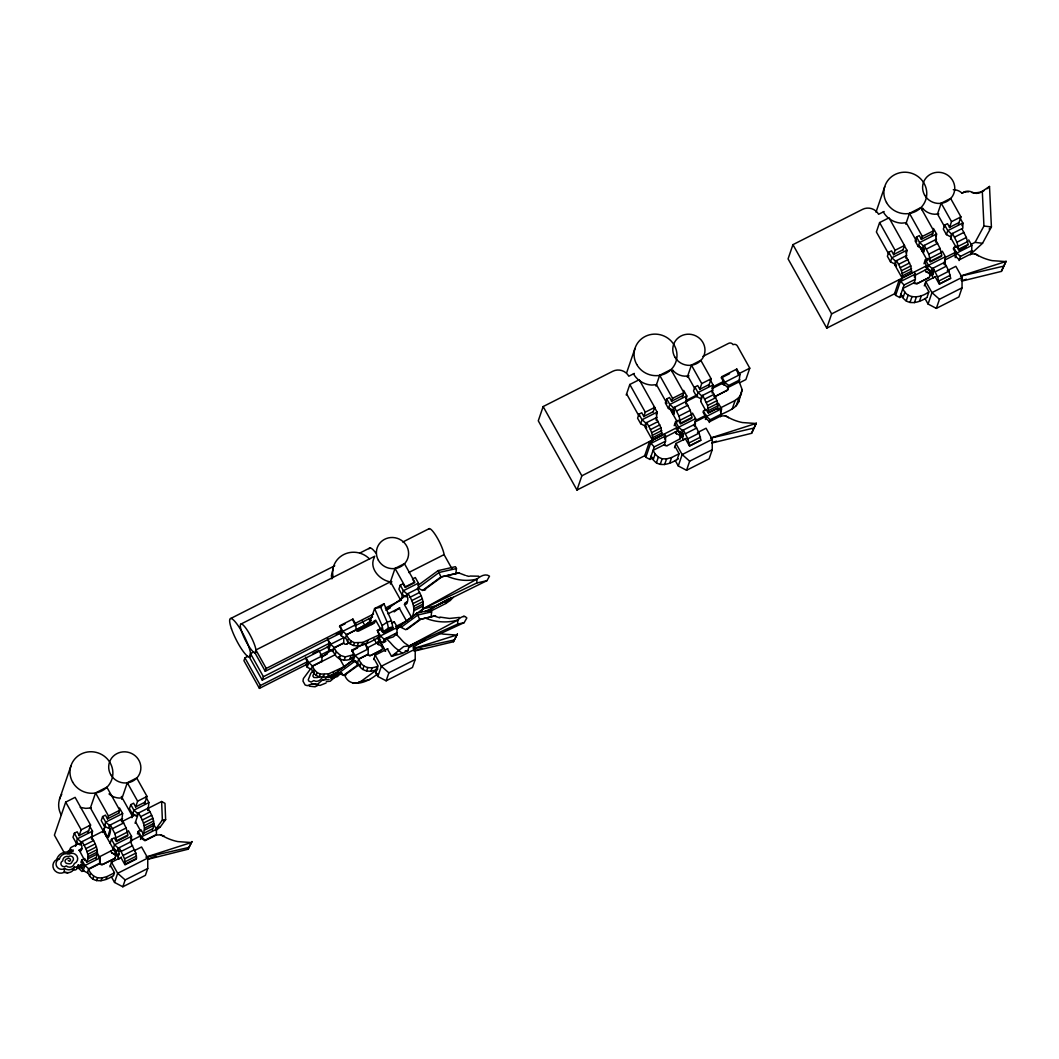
<?xml version="1.0" encoding="UTF-8"?>
<svg xmlns="http://www.w3.org/2000/svg" width="1059" height="1059" viewBox="0 0 1059 1059"><rect width="100%" height="100%" fill="white"/><g stroke="black" fill="none" stroke-linecap="round" stroke-linejoin="round"><path stroke-width="1.5" d="M91.511 839.205L92.49 831.143L89.393 825.61M96.898 852.336L99.983 857.869L99.97 863.085L88.691 868.804L87.328 872.788L83.184 870.63L80.855 866.474M121.388 818.859L121.639 821.585L122.632 813.524L119.535 807.977M111.447 876.905L114.544 882.438L122.831 886.78L145.401 875.33L147.744 868.499L147.77 858.068L141.575 846.988L134.414 850.615M147.704 807.885L147.956 810.598L148.935 802.537L145.838 797.003M153.33 823.717L156.428 829.263L156.414 834.479L145.136 840.197L141.376 836.888L138.279 831.355L141.112 829.925L143.164 833.618L152.575 828.84M312.974 653.443L318.838 650.464L321.923 656.011L321.923 661.226L312.511 665.992L311.346 669.407L307.203 667.236L305.654 664.47M355.983 629.827L355.996 624.611L352.899 619.078L339.727 625.75L341.501 630.304L340.521 633.15M352.528 658.049L353.693 654.634L351.932 650.094L365.103 643.422L368.188 648.955L368.175 654.171L358.776 658.936L357.413 662.921L353.269 660.763L351.72 657.983M396.569 634.844L397.363 627.352L394.266 621.805L391.446 623.235M375.535 672.319L377.851 676.476L386.138 680.818L412.467 667.461L415.207 659.492L415.221 649.061L412.904 644.905M418.411 583.099L418.398 588.314L407.106 594.033L406.14 596.879L401.996 594.708L398.899 589.175L400.262 585.19L403.082 583.761L405.147 587.441L414.559 582.675L412.494 578.982L415.313 577.552L418.411 583.099L403.36 590.723L401.996 594.708M656.103 420.171L657.096 412.097L653.999 406.563M664.112 445.376L665.542 441.193L665.555 435.977L664.523 434.124L649.471 441.762L644.799 455.423L645.831 457.276L649.974 459.447L652.794 458.017M685.755 403.956L686.735 395.894L683.651 390.361M694.36 423.984L694.611 426.698L695.604 418.636L692.507 413.089M675.165 460.413L678.263 465.96L686.55 470.289L709.12 458.851L712.244 449.744L712.27 439.313L706.075 428.233L697.471 432.588M712.058 392.982L713.051 384.92L709.954 379.387M720.557 416.769L721.51 408.787L718.426 403.254M738.944 382.603L739.91 374.608L736.812 369.062L721.761 376.686L721.364 377.838L723.429 381.518L722.463 384.377M905.895 258.25L906.888 250.189L903.79 244.642M913.917 283.455L915.347 279.272L915.36 274.056L914.327 272.216M935.547 242.048L936.54 233.986L933.442 228.44M944.151 262.063L944.403 264.776L945.396 256.715L942.298 251.182M924.97 298.506L928.068 304.039L936.341 308.381L958.924 296.93L962.035 287.823L962.062 277.392L955.867 266.312L947.275 270.667M970.362 254.848L971.778 250.665L971.791 245.45L968.707 239.916M400.501 626.451L396.106 628.675L423.296 608.726L476.802 582.993L476.987 579.035C480.217 576.281 485.538 573.144 489.51 576.175L486.941 580.676L435.818 605.88L427.637 611.89M86.851 861.841C90.147 854.891 85.316 847.624 82.139 841.614L81.159 844.46C83.065 846.062 81.014 854.136 79.213 850.152L81.715 848.537M95.773 858.518C99.877 851.184 95.125 843.255 91.537 836.835M142.806 834.677C146.91 827.344 142.171 819.414 138.583 812.994L135.075 823.253M152.192 829.991C156.335 822.631 151.596 814.675 147.982 808.229M411.263 618.231C416.611 610.077 412.626 600.85 408.046 593.556L407.08 596.402C409.092 598.256 406.696 607.376 404.737 603.233L407.238 601.618M421.178 611.97C425.97 604.226 421.522 595.635 417.458 588.791M425.48 640.02L418.345 643.832L409.409 645.858L457.594 624.122L457.885 620.018C459.858 617.728 464.557 614.366 466.834 617.979L464.16 622.639L418.345 643.832L413.076 647.684M651.47 442.755C654.727 435.805 649.908 428.564 646.731 422.567L645.752 425.414L646.559 427.293A4.196 0.86 63.1 0 1 646.493 428.114L645.275 426.83M656.143 417.789L661.001 427.876L661.901 434.984L652.49 439.763M700.687 401.242L702.686 395.378L707.558 405.465L708.445 412.573L717.856 407.808L716.956 400.699L712.098 390.612M901.262 280.834C904.518 273.884 899.7 266.656 896.523 260.646L895.557 263.492L896.351 265.372A4.196 0.86 63.1 0 1 896.285 266.193L895.067 264.922M905.935 255.881L910.806 265.968L911.693 273.076L902.281 277.842M390.467 584.118L390.453 581.801L391.737 581.695M78.062 868.301A1.946 1.866 18.9 0 0 80.325 867.122L80.775 867.533A1.734 1.668 18.9 0 0 82.536 867.639L83.515 864.793A1.734 1.668 18.9 0 1 81.742 864.687L81.291 864.276A1.946 1.866 18.9 0 1 79.028 865.455L78.856 867.758L77.214 867.877A2.687 2.581 18.9 0 1 73.455 869.783A6.817 6.553 18.9 0 1 65.34 872.192M79.028 865.455L78.194 865.031A2.687 2.581 18.9 0 1 74.434 866.937L73.455 869.783M78.194 865.031L77.214 867.877M431.635 611.864L431.039 616.894L419.708 619.475L405.756 629.708L401.03 627.365L399.998 625.525L416.889 613.135L430.603 610.01L431.635 611.864L417.921 614.975L401.03 627.365M456.455 568.524L455.86 573.568L440.941 576.956L422.594 590.419L417.868 588.076L439.154 572.456L456.455 568.524L455.423 566.684L438.122 570.616L418.173 585.256M672.425 372.027L672.743 370.015L673.55 371.1A16.163 15.514 18.9 0 0 684.829 376.17L688.999 375.826M922.217 210.119L922.548 208.093L923.355 209.179A16.163 15.514 18.9 0 0 934.62 214.249L938.804 213.918M67.842 872.973L64.03 872.378L64.692 868.459A6.817 6.553 18.9 0 0 74.434 866.937M720.61 414.89C727.612 410.998 738.838 408.046 739.288 398.316M738.573 402.221L742.213 389.765L739.208 381.809L727.917 387.528A2.158 2.065 18.9 0 1 727.07 390.334L714.799 396.675L727.07 390.334M387.395 648.942L391.526 656.328L402.42 653.363L408.059 650.504L408.946 645.911L404.525 642.919A49.469 10.1 63.1 0 1 399.958 638.074L395.47 633.52M81.742 864.687L80.775 867.533M81.291 864.276L80.325 867.122M679.468 439.445L680.368 436.507A5.652 5.427 18.9 0 0 676.423 433.766L675.39 431.913L676.423 433.766M930.424 275.644L930.12 274.731A5.652 5.427 18.9 0 0 926.175 271.991L926.215 271.845A5.652 5.427 18.9 0 1 930.159 274.585L929.259 277.524L917.041 283.733L914.169 282.687L902.877 288.419C906.742 299.803 920.867 298.161 928.637 291.953M59.516 799.241L70.821 766.2M88.016 832.546L90.584 825.04L75.11 797.348L65.698 802.113L54.406 835.141L64.467 853.144M67.392 853.554L68.305 850.893L71.125 849.464M88.638 830.733L79.24 835.498L77.175 831.805L74.342 833.234L72.978 837.219L76.076 842.765L80.219 844.936L81.199 842.09L92.477 836.358M76.076 842.765L77.439 838.781L92.49 831.143L91.59 833.804M75.533 846.326L77.069 841.812M79.121 835.816L81.186 829.806L90.584 825.04M118.727 813.259L119.746 810.254L106.853 787.181L95.562 792.9L90.425 807.911L119.032 859.233M84.733 860.49L79.213 850.152M80.961 862.516L81.834 859.961L84.667 858.531L86.732 862.225L96.131 857.459M83.184 870.63L84.932 865.494L99.983 857.869M118.78 813.1L107.489 818.819L105.423 815.126L102.604 816.568L101.24 820.553L104.338 826.086L108.468 828.257L109.448 825.411L122.619 818.739M104.338 826.086L105.701 822.102L122.632 813.524M102.816 832.493L105.384 824.987M107.436 818.978L108.468 815.973L119.746 810.254M107.714 837.603C112.784 817.005 109.937 843.361 106.496 836.319A5.652 1.152 63.1 0 1 104.629 832.056L103.597 830.216L105.079 827.013M113.26 875.753C106.43 880.307 95.363 884.08 89.578 875.912L90.558 873.066L88.493 869.373L99.784 863.654L102.697 864.541L114.928 858.346L101.571 864.925L99.731 863.8L99.546 859.153M110.255 830.203L109.421 827.781L110.388 824.935L114.875 833.711L116.636 840.7L127.927 834.982L126.153 827.992L121.679 819.216M92.768 879.036L93.748 876.19L90.558 873.066M121.653 799.254L127.305 782.733L136.717 777.968L147.029 796.434L144.461 803.94M96.581 880.664L97.547 877.818L101.968 877.937L106.999 876.574L114.24 872.907M110.096 843.282L111.46 839.297L114.279 837.868L116.344 841.561L127.636 835.842M110.745 851.105L111.777 852.958L114.054 853.898L111.777 852.958M101.002 880.797L101.968 877.937M145.083 802.126L135.671 806.892L133.606 803.199L130.786 804.628L129.423 808.613L132.521 814.159L136.664 816.33L137.63 813.471L148.922 807.752M109.911 866.805L111.473 862.251L121.507 857.155M106.032 879.42L106.999 876.574M115.034 854.573L115.722 855.685L114.107 853.766M130.575 838.913L131.488 836.253L131.475 841.468L118.304 848.14L117.337 850.986L113.194 848.828L114.557 844.83L131.488 836.253L128.391 830.719M113.909 848.683L114.941 850.523A5.652 1.152 63.1 0 0 116.808 854.785C118.409 858.531 120.024 851.82 118.277 850.509L119.243 847.663L124.565 858.849L125.306 864.012L136.585 858.293L135.856 853.13L130.535 841.945M132.521 814.159L133.884 810.175L148.935 802.537M118.039 856.069L119.217 853.739M131.978 817.72L133.513 813.206M135.565 807.196L137.63 801.2L147.029 796.434M113.551 875.608L114.531 872.762L110.401 865.375M114.544 882.438L117.668 873.318L147.77 858.068M137.405 833.91L138.279 831.355M122.831 886.78L125.161 879.936L147.744 868.499M140.503 839.456L141.376 836.888L156.428 829.263M247.832 656.355L244.92 657.838L243.941 660.684L259.429 688.376L308.037 663.741M253.458 652.132L250.52 653.628L249.355 657.043L262.248 680.116L329.23 646.175M391.155 581.444L255.921 649.974L254.954 652.834L265.266 671.287L341.7 632.554M188.052 849.225L191.983 841.574L188.052 849.225L148.419 859.167M259.429 688.376L260.395 685.53L307.057 661.888M262.248 680.116L263.413 676.701L330.408 642.747M265.266 671.287L266.246 668.441L341.21 630.449M306.461 664.536L307.441 661.69L305.376 657.996M307.203 667.236L308.765 662.682L321.923 656.011M338.245 672.121C331.083 676.317 319.778 680.818 313.504 672.822L314.47 669.963L312.418 666.283L335.266 654.687M316.164 675.417L317.131 672.571L314.47 669.963M328.105 646.745L329.27 643.329L327.496 638.776L330.593 644.322L334.34 647.631L332.976 651.616L328.846 649.445L327.297 646.678M319.421 676.926L320.387 674.08L328.7 673.815L345.26 666.217M328.846 649.445L330.593 644.322L343.765 637.65L343.751 642.866L334.34 647.631M323.273 677.336L324.253 674.49M369.723 622.824L346.571 634.606L345.406 638.021L341.263 635.85L342.825 631.296L355.996 624.611M327.721 676.661L328.7 673.815M352.621 658.01C347.021 661.703 339.105 660.617 335.147 655.018L336.312 651.603L334.247 647.909L343.659 643.144A2.158 2.065 18.9 0 0 346.571 644.031L349.324 642.641M332.778 674.901L333.744 672.055M339.29 658.844L340.455 655.428L336.312 651.603M352.607 619.939L352.899 619.078M346.571 644.031L350.661 642.085M378.54 637.571C369.869 641.979 356.009 651.404 347.564 641.423L348.543 638.577L346.478 634.884L363.131 626.16M344.149 660.326L345.313 656.911L353.799 654.594M350.225 644.031L351.204 641.185L348.543 638.577M353.481 645.54L354.461 642.681L362.76 642.429L379.519 634.725M349.708 659.492L350.873 656.064M357.346 645.95L358.313 643.104M353.269 660.763L355.017 655.627L368.188 648.955M361.794 645.275L362.76 642.429M365.103 643.422L366.864 647.962M366.838 643.501L367.817 640.655M360.735 662.921C364.455 668.216 371.59 668.878 377.189 666.429L376.024 669.844C370.425 672.293 363.277 671.644 359.57 666.336L360.735 662.921L358.67 659.227L368.082 654.462A2.158 2.065 18.9 0 0 370.994 655.349L381.346 650.107L370.994 655.349A2.158 2.065 18.9 0 1 368.029 654.594L368.082 654.462M390.294 582.265L395.033 568.418L404.432 563.653L414.757 582.106L405.345 586.871L395.033 568.418M362.76 669.46L363.939 666.032M381.558 628.239L377.335 630.383L379.096 634.937L378.129 637.783M366.573 671.075L367.738 667.66M380.803 629.337L381.094 628.477L383.159 632.17L392.558 627.405M385.939 641.172L383.001 642.654L378.87 640.483L380.419 635.929L397.363 627.352M378.248 644.56L377.216 642.72L378.248 644.56A5.652 5.427 18.9 0 1 382.193 647.301L382.14 647.446A2.158 2.065 18.9 0 1 381.293 650.252M373.668 659.545L375.164 655.15L387.872 648.704M379.453 642.998L380.552 639.808M370.981 671.207L372.159 667.792M383.001 642.654L384.179 639.239L397.35 632.567M384.894 641.701L386.058 638.286L390.559 642.839A49.469 10.1 63.1 0 0 395.126 647.684L402.42 653.363M375.786 672.783L376.819 669.765M376.964 669.367L378.129 665.952L373.999 658.566M402.711 594.576L400.765 600.268L390.453 581.801M393.974 622.666L394.266 621.805M377.851 676.476L381.359 666.23L415.221 649.061M386.138 680.818L388.865 672.836L415.207 659.492M445.865 603.458L446.832 600.612L451.187 597.607L450.221 600.453L445.865 603.458L429.769 611.612M453.437 641.741L457.369 634.089L453.437 641.741L414.069 651.166M634.315 373.417L628.821 376.21A11.874 11.397 18.9 0 0 612.764 371.285L543.148 406.563L538.276 420.807L576.97 490.039L645.606 455.264M576.97 490.039L581.841 475.809L676.754 427.69M626.703 372.609L634.923 348.583M626.213 394.994L629.814 384.483L639.226 379.718L654.7 407.411L653.151 411.925M653.244 411.686L643.832 416.452L641.767 412.758L638.948 414.188L637.584 418.186L640.682 423.719L644.812 425.89L645.791 423.044L657.083 417.312M640.682 423.719L642.045 419.735L657.096 412.097L656.183 414.757M643.753 416.69L645.288 412.176L654.7 407.411M655.971 386.098L659.678 375.283L670.969 369.551L683.862 392.637L682.314 397.138M645.831 457.276L650.504 443.602L665.555 435.977L664.523 439.008M682.883 395.484L671.605 401.202L669.54 397.509L666.707 398.939L665.343 402.923L668.441 408.47L672.584 410.64L673.564 407.794L686.735 401.109M649.974 459.447L654.263 446.911L665.542 441.193M668.441 408.47L669.804 404.485L686.735 395.894L685.835 398.555M671.552 401.361L672.571 398.356L683.862 392.637M678.329 458.825C671.168 463.471 659.466 468.449 653.204 459.725L655.15 454.02L653.085 450.327L664.377 444.608L666.164 445.879L667.289 445.508M670.678 408.748A5.652 1.152 63.1 0 0 672.544 413.01C673.974 416.399 675.099 411.263 673.524 410.164L674.504 407.318L678.978 416.094L680.752 423.084L692.03 417.365L690.269 410.376L685.782 401.586M656.395 462.836L658.341 457.144L655.15 454.02M687.304 377.123L691.421 365.117L700.82 360.338L711.145 378.804L708.577 386.31M660.207 464.464L662.153 458.772L666.574 458.904L671.605 457.528L678.832 453.861M674.199 425.665L675.576 421.681L678.395 420.251L680.46 423.944L691.739 418.212M676.264 429.358L676.86 427.651L674.795 423.957M664.615 464.597L666.574 458.904M709.199 384.51L699.787 389.275L697.722 385.582L694.903 387.012L693.539 390.996L696.637 396.529L700.767 398.7L701.746 395.854L713.038 390.136M674.517 447.758L675.973 443.483L686.007 438.4M669.645 463.233L671.605 457.528M680.368 436.507L680.633 437.552M695.591 423.852L682.42 430.523L681.44 433.369L677.297 431.198L678.66 427.214L695.604 418.636M680.275 438.717L667.236 445.64M679.534 431.476A5.652 1.152 63.1 0 0 681.414 435.739C682.83 439.141 683.955 433.991 682.38 432.893L683.359 430.047L687.834 438.823L689.608 445.813L700.899 440.094L699.125 433.105L694.651 424.328M696.637 396.529L698 392.545L713.051 384.92L712.138 387.581M682.631 437.023L683.214 435.315M699.681 389.58L701.733 383.57L711.145 378.804M677.178 459.421L679.123 453.715L674.993 446.329M678.263 465.96L682.168 454.563L712.27 439.313M694.982 421.998L704.553 417.14L705.042 415.71L702.977 412.017M686.55 470.289L689.661 461.181L712.244 449.744M705.4 419.51L706.459 416.425L721.51 408.787L720.451 411.885M709.265 422.501L710.218 419.735L721.497 414.003M723.813 385.264L724.859 382.233L739.91 374.608M727.652 388.322L728.605 385.542L739.897 379.824M736.812 369.062L736.415 370.2L738.48 373.893M732.219 408.999L735.145 400.461L739.142 397.244L741.499 393.683M736.217 405.796L739.142 397.244M739.778 396.887L742.213 389.765M702.964 356.367L728.645 343.341A3.23 3.098 18.9 0 1 733.027 344.678A3.23 3.098 18.9 0 1 737.395 346.015L749.772 368.175L745.88 379.572L739.976 382.564M884.106 211.509L878.613 214.289A11.874 11.397 18.9 0 0 862.556 209.364L792.939 244.655L788.068 258.886L826.761 328.131L895.398 293.343M751.572 433.316L756.258 423.229L751.572 433.316L712.032 442.993M826.761 328.131L831.633 313.888L926.546 265.783L924.586 262.036M875.992 212.197L884.728 186.662M876.521 231.577L879.605 222.575L889.017 217.81L904.492 245.503L902.956 250.003M903.036 249.765L893.624 254.544L891.559 250.851L888.739 252.28L887.376 256.265L890.473 261.798L894.617 263.969L895.583 261.123L906.875 255.404M890.473 261.798L891.837 257.814L906.888 250.189L905.974 252.849M893.544 254.769L895.08 250.268L904.492 245.503M905.763 224.177L909.469 213.362L920.761 207.643L933.654 230.716L932.119 235.217M902.586 296.096L899.766 297.526L895.623 295.355L900.296 281.694L915.36 274.056L914.314 277.101M932.688 233.562L921.396 239.281L919.331 235.588L916.512 237.031L915.148 241.015L918.232 246.548L922.376 248.719L923.355 245.873L936.527 239.202M899.766 297.526L904.055 285.003L915.347 279.272M918.232 246.548L919.609 242.564L936.54 233.986L935.626 236.634M921.343 239.44L922.363 236.435L933.654 230.716M926.678 297.645C919.847 302.199 908.781 305.972 902.996 297.804L904.942 292.112M920.483 246.826A5.652 1.152 63.1 0 0 922.349 251.089C923.766 254.491 924.891 249.342 923.316 248.243L924.295 245.397L928.769 254.173L930.543 261.163L941.835 255.444L940.061 248.455L935.587 239.678M906.186 300.928L908.145 295.223M937.612 213.706L941.213 203.196L950.625 198.43L960.937 216.896L958.369 224.402M914.897 283.627L917.081 283.587L929.312 277.392M909.999 302.543L911.945 296.851M924.004 263.744L925.367 259.759L928.187 258.33L930.252 262.023L941.544 256.304M925.142 270.151L926.175 271.991M926.069 267.437L926.651 265.73M914.42 302.675L916.366 296.983M934.157 269.966L931.232 271.461L927.102 269.29L928.465 265.293L945.396 256.715M958.991 222.589L949.579 227.354L947.514 223.661L944.694 225.09L943.331 229.075L946.428 234.621L950.572 236.792L951.538 233.933L962.83 228.215L962.843 222.999L959.745 217.466M924.308 285.837L925.765 281.575L935.799 276.478M919.45 301.312L921.396 295.62M931.232 271.461L932.211 268.602L945.383 261.93M929.339 269.568A5.652 1.152 63.1 0 0 931.205 273.831C932.622 277.22 933.747 272.07 932.172 270.972L933.151 268.126L937.625 276.915L939.399 283.905L950.691 278.186L948.917 271.197L944.443 262.407M946.428 234.621L947.792 230.637L962.843 222.999L961.929 225.66M932.423 275.102L933.482 273.156L932.648 270.733M949.473 227.659L951.525 221.662L960.937 216.896M926.969 297.5L928.915 291.807L924.798 284.421M928.068 304.039L931.96 292.641L962.062 277.392L961.082 280.238M950.479 239.321L952.478 233.457L956.965 242.246L958.726 249.236L968.138 244.47L966.364 237.481L961.89 228.691M936.341 308.381L939.465 299.26L962.035 287.823M944.774 260.077L954.344 255.219L955.324 252.373L953.259 248.68M955.192 257.641L956.74 253.075L971.791 245.45M959.07 260.567L960.5 256.384L971.778 250.665M1001.377 271.395L1006.05 261.308L1001.377 271.395L961.824 281.085M322.651 676.119C321.817 679.746 317.29 682.883 313.821 680.619L311.108 682.062L308.751 681.016L308.275 679.746L310.83 673.365L313.292 670.426M333.214 676.449L326.728 676.873L325.179 679.309L322.611 679.891L317.7 684.088L312.114 683.849L307.335 685.663L305.151 685.014L302.98 681.136L303.377 678.581L310.909 668.401M341.13 674.093L339.251 674.027L337.702 676.449L330.607 678.859M71.734 850.43L73.137 849.953L73.15 851.237L69.669 852.204A12.073 11.596 18.9 0 0 61.806 853.276A10.246 9.849 18.9 0 0 56.802 859.445A7.545 7.241 18.9 0 0 53.837 869.254A7.545 7.241 18.9 0 0 64.03 872.378M333.161 568.723L331.388 575.646L331.917 578.876M374.396 557.338C368.373 568.431 380.565 581.192 391.631 582.013M970.759 244.55L975.074 242.365L983.943 226.017L982.315 191.308L989.503 186.45L991.409 226.944L982.54 243.292L971.182 253.75L972.665 251.036M396.675 634.023L393.193 636.922L387.276 638.789M161.63 801.504L162.358 820.09L156.891 827.595L160.161 827.119L165.628 819.613L164.992 803.344L161.63 801.504L148.353 808.229M157.738 827.953L155.911 830.455L160.161 827.119M335.134 677.032L330.223 681.241L326.331 681.625M314.113 673.034L312.829 675.973L313.848 677.495L317.25 677.588L319.355 676.344M450.221 600.453L453.292 597.316M371.683 624.572L370.094 621.726L374.595 608.581L380.618 607.191L383.993 603.815L391.473 620.865L392.757 626.835L388.441 628.08L383.358 631.601L382.061 625.631L374.595 608.581L383.993 603.815M83.807 870.763L81.9 871.478L79.001 868.592M989.132 229.048L991.409 226.944L983.943 226.017M114.875 858.492L115.775 855.553M163.51 821.281L165.628 819.613L162.358 820.09M360.272 628.636L371.179 620.627M321.804 657.162L332.619 649.22M362.615 627.219L370.518 621.421M385.82 610.196L406.06 595.343M394.107 611.917L399.296 608.118L406.524 621.037M406.934 602.518L404.339 604.424L411.554 617.344M423.785 590.154L442.132 576.692L459.288 572.853L454.655 573.832M346.306 674.755L343.473 675.404L338.748 673.061L337.715 671.221L353.296 659.783M326.728 676.873L328.621 676.953L330.077 675.311L332.433 675.39L353.507 659.929M375.892 643.501L379.85 640.616M396.476 629.311L401.096 625.922M338.748 673.061L355.625 660.67L357.413 665.171L343.473 675.404M428.008 611.917L430.603 610.01M360.537 665.899A2.158 1.774 77.2 0 1 358.908 664.84L344.665 675.139C350.211 689.925 369.392 681.506 377.534 673.762M406.947 629.443L420.9 619.211L435.606 615.689L431.344 616.801M377.811 669.036L360.695 681.599L356.658 683.254M382.061 625.631L387.157 622.11L391.473 620.865M326.093 682.989L320.07 685.411L312.114 683.849M448.539 598.851L435.818 605.88L423.296 608.726L476.987 579.035C466.781 581.709 455.833 580.2 446.329 575.792M409.409 645.858L457.885 620.018C447.229 623.155 435.633 622.321 425.374 618.085M922.349 251.089L923.567 252.373M926.36 249.09L937.652 243.371M924.163 250.665L924.282 249.011M898.588 264.34L908 259.574M954.543 237.15L963.955 232.384M900.216 267.702L909.615 262.936M928.769 254.173L940.061 248.455M956.965 242.246L966.364 237.481M901.394 270.733L910.806 265.968M930.173 258.211L941.464 252.479M902.136 273.434L911.534 268.668M958.355 246.27L967.767 241.505M902.427 275.803L911.839 271.038M230.677 618.509L334.737 565.771M359.65 553.142L369.909 547.94M967.939 245.039L958.541 249.805L956.476 246.112L953.656 247.541L956.74 253.075L960.5 256.384M944.827 257.694L956.356 251.857M959.229 250.387L966.205 246.853M914.274 275.658L928.108 268.523M721.364 377.838L729.585 373.668M931.205 273.831L932.9 274.863M935.216 271.819L946.508 266.1M241.108 623.976L374.86 556.187M402.791 542.023L429.252 528.613M686.325 400.328L696.65 395.1M712.879 386.866L723.204 381.637M737.964 374.158L749.772 368.175M685.769 401.785L697.51 395.841M712.032 388.6L722.9 383.093L727.877 387.673A2.158 2.065 18.9 0 1 727.03 390.48M673.524 410.164L674.358 412.573M937.625 276.915L948.917 271.197M672.544 413.01L674.014 414.082M676.569 411.011L687.847 405.279M648.796 426.261L658.208 421.482M704.751 399.071L714.163 394.305M939.029 280.939L950.32 275.221M650.411 429.623L659.823 424.844M678.978 416.094L690.269 410.376M950.585 278.464L939.307 284.183L935.176 276.796M706.379 402.433L715.778 397.668M651.603 432.654L661.001 427.876M707.558 405.465L716.956 400.699M680.381 420.119L691.659 414.4M652.344 435.355L661.743 430.576M708.299 408.165L717.698 403.4M652.635 437.724L662.047 432.946M708.59 410.535L718.002 405.769M717.658 408.377L708.259 413.142L706.194 409.449L703.375 410.879L706.459 416.425L710.218 419.735M695.962 420.317L706.115 415.168M717.724 409.29L735.145 400.461M664.47 437.566L678.303 430.444M682.38 432.893L683.651 434.534M408.695 572.548L444.065 554.625L452.008 568.829M681.414 435.739L683.108 436.785M685.425 433.74L696.703 428.021M687.834 438.823L699.125 433.105M689.237 442.861L700.515 437.129M700.793 440.385L689.502 446.104L685.385 438.717M339.436 626.61L345.287 623.645M354.434 623.751L373.549 614.061M385.304 608.104L401.467 599.91M336.272 634.328L339.211 632.845M410.111 597.25L419.523 592.484M354.937 625.843L372.569 616.907M387.276 609.454L390.215 607.972M411.739 600.612L421.151 595.846M387.978 613.849L399.772 607.879M412.917 603.643L422.329 598.878M413.659 606.344L423.071 601.578M320.175 655.23L330.395 650.054M413.963 608.713L423.362 603.948M321.301 657.017L327.191 654.038M413.817 610.752L423.216 605.986M378.447 630.529L381.266 629.099M383.332 632.792L393.207 627.788M395.616 626.571L407.318 620.627M424.884 611.731L446.832 600.612M351.641 650.941L357.492 647.976M366.824 648.108L380.035 641.291L385.595 651.232M396.9 653.615L391.526 656.328L403.757 646.533L408.946 645.911M408.893 647.539L413.169 645.368M109.421 827.781L110.679 829.422M79.068 843.348L71.694 847.081A3.018 2.899 18.9 0 0 70.159 850.787L71.165 853.289A5.56 5.335 18.9 0 1 74.342 863.562A4.991 4.792 18.9 0 1 66.188 865.905A3.124 2.992 18.9 0 1 61.435 865.296A3.124 2.992 18.9 0 1 62.799 860.888A4.435 4.262 18.9 0 1 68.517 856.585A3.071 2.952 18.9 0 1 72.806 857.247A3.071 2.952 18.9 0 1 72.224 861.391A3.071 2.952 18.9 0 1 67.935 863.562A2.462 2.356 18.9 0 1 65.102 861.563A2.462 2.356 18.9 0 1 67.101 858.875A1.999 1.919 18.9 0 1 70.582 860.054L69.642 861.298L68.213 860.543M90.928 837.338L104.537 830.441M121.825 821.678L135.155 814.927M104.629 832.056L104.06 829.978M112.453 828.628L123.744 822.909M84.204 845.307L93.602 840.528M140.635 816.688L150.047 811.922M106.496 836.319L108.19 837.365M79.107 850.43L81.808 849.08M114.875 833.711L126.153 827.992M85.819 848.656L95.231 843.891M142.263 820.05L151.675 815.284M86.997 851.688L96.409 846.922M143.442 823.081L152.853 818.316M116.265 837.748L127.557 832.017M87.738 854.388L97.15 849.622M144.183 825.782L153.595 821.016M88.043 856.771L97.441 851.992M144.487 828.151L153.886 823.386M87.897 858.809L97.309 854.031M144.342 830.19L153.74 825.424M98.513 857.3L114.332 849.172M130.376 841.045L140.754 835.789M114.941 850.523L114.385 848.444M118.277 850.509L119.23 851.277M121.308 851.357L132.6 845.638M116.808 854.785L118.502 855.831M123.254 855.394L134.546 849.675M124.565 858.849L135.856 853.13M125.253 861.722L136.545 856.003M136.293 859.14L125.002 864.859L120.885 857.472M318.084 685.279L315.053 686.801L309.202 686.166M334.723 675.841L339.251 674.027M340.124 674.318L334.167 676.661L327.602 677.164M960.579 276.042L1005.626 261.586L992.19 260.646A49.469 47.496 18.9 0 1 981.521 257.191L974.876 253.908L970.613 254.081L959.322 259.812L954.344 255.219M961.731 280.741L966.39 279.245M710.788 437.963L755.835 423.494L742.399 422.554A49.469 47.496 18.9 0 1 731.729 419.099L725.084 415.816L720.822 416.002L709.53 421.72L704.553 417.14M711.939 442.662L716.599 441.166M146.182 857.009L191.242 842.54L177.806 841.601A49.469 47.496 18.9 0 1 167.137 838.146L160.491 834.863L156.229 835.048L144.937 840.767L140.993 838.026L137.895 832.493M148.313 858.862L156.083 856.36M413.434 648.585L456.628 635.056L443.192 634.116A49.469 47.496 18.9 0 1 439.551 633.229M415.552 650.464L421.72 648.532M336.405 674.398L341.051 672.942M341.541 673.259L330.554 675.682M342.136 673.365L331.149 675.814M960.592 276.174L1003.125 266.272M710.801 438.095L753.333 428.193M422.594 590.419L425.572 589.744M476.802 582.993L486.941 580.676M457.594 624.122L464.16 622.639M332.433 675.39L341.832 673.246M352.978 683.346L355.956 682.671M358.948 681.996L369.644 679.56M146.208 857.155L188.634 847.518M413.46 648.73L454.02 640.033M459.474 617.423L449.519 618.443L439.856 617.079M56.802 859.445L59.397 858.995A7.439 7.148 18.9 0 1 69.047 854.097L71.165 853.289L69.669 852.204M405.213 650.928L408.059 650.504M463.22 616.457L464.385 616.338M906.252 222.761L901.633 223.131A21.551 20.69 18.9 0 1 883.299 211.919M656.461 384.682L651.841 385.052A21.551 20.69 18.9 0 1 633.494 373.827M122.142 797.824L119.257 798.062A16.163 15.514 18.9 0 1 108.998 793.946M91.352 807.911L85.779 808.374L80.246 807.408M322.611 679.891L329.111 679.468M478.747 576.189L469.865 576.043M975.074 242.365L982.54 243.292M160.491 834.863L164.304 836.107M466.556 575.752L468.846 576.387M321.314 660.869L322.121 661.623M340.455 655.428L345.313 656.911M434.322 616.06L439.829 617.86M458.851 572.932L465.417 575.421M658.341 457.144L662.153 458.772M93.748 876.19L97.547 877.818M351.204 641.185L354.461 642.681M317.131 672.571L320.387 674.08M951.538 233.933L947.792 230.637L944.694 225.09M923.355 245.873L919.609 242.564L916.512 237.031M932.211 268.602L928.465 265.293L925.367 259.759M939.465 299.26L931.96 292.641L925.765 281.575M895.583 261.123L891.837 257.814L888.739 252.28M904.055 285.003L899.276 279.841L894.59 293.515L895.623 295.355M728.605 385.542L724.859 382.233L721.761 376.686M701.746 395.854L698 392.545L694.903 387.012M673.564 407.794L669.804 404.485L666.707 398.939M682.42 430.523L678.66 427.214L675.576 421.681M689.661 461.181L682.168 454.563L675.973 443.483M645.791 423.044L642.045 419.735L638.948 414.188M654.263 446.911L649.471 441.762M407.106 594.033L403.36 590.723L400.262 585.19M384.179 639.239L380.419 635.929L377.335 630.383M346.571 634.606L342.825 631.296L339.727 625.75M388.865 672.836L381.359 666.23L375.164 655.15M358.776 658.936L355.017 655.627L351.932 650.094M312.511 665.992L308.765 662.682L305.667 657.149M137.63 813.471L133.884 810.175L130.786 804.628M109.448 825.411L105.701 822.102L102.604 816.568M118.304 848.14L114.557 844.83L111.46 839.297M125.161 879.936L117.668 873.318L111.473 862.251M81.199 842.09L77.439 838.781L74.342 833.234M88.691 868.804L84.932 865.494L81.834 859.961M664.324 444.754L665.092 445.548M941.213 203.196L951.525 221.662M937.506 214.024L944.654 226.798M950.929 238.023L956.078 247.25M909.469 213.362L922.363 236.435M906.12 222.522L916.737 241.505M919 245.569L927.406 260.607M928.783 269.952L933.429 278.265M925.553 266.511L927.102 269.29M879.605 222.575L895.08 250.268M876.389 231.974L888.779 254.12M894.961 265.2L902.189 278.133M900.931 294.111L902.996 297.804M792.939 244.655L831.633 313.888M691.421 365.117L701.733 383.57M687.715 375.932L694.863 388.719M700.648 401.361L705.797 410.588M659.678 375.283L672.571 398.356M656.328 384.443L666.945 403.426M669.354 407.755L677.257 421.892M678.991 431.873L683.637 440.187M629.814 384.483L645.288 412.176M626.597 393.882L638.987 416.041M645.169 427.121L652.397 440.041M651.139 456.032L653.204 459.725M543.148 406.563L581.841 475.809M438.122 570.616L440.941 576.956M416.889 613.135L419.708 619.475M375.641 620.111L382.18 631.799M368.638 618.482L370.24 621.329M379.943 641.569L385.357 651.272M377.322 637.717L378.87 640.483M374.039 638.868L376.422 643.117M362.35 621.011L364.773 625.339M353.296 621.17L354.672 623.632M345.499 637.73L347.564 641.423M357.505 662.643L359.57 666.336M339.714 633.083L341.263 635.85M338.615 656.686L344.241 666.733M333.082 651.325L335.147 655.018M311.439 669.129L313.504 672.822M255.921 649.974L266.246 668.441M250.52 653.628L263.413 676.701M244.92 657.838L260.395 685.53M127.305 782.733L137.63 801.2M121.361 796.434L132.468 816.29M135.552 821.824L140.715 831.063M95.562 792.9L108.468 815.973M65.698 802.113L81.186 829.806M81.45 861.099L83.515 864.793M87.513 872.219L89.578 875.912M380.618 607.191L387.157 622.11L388.441 628.08M333.228 577.446A21.551 20.69 18.9 0 1 343.751 554.545A21.551 20.69 18.9 0 1 369.578 559.02M428.604 529.248A16.163 3.296 63.1 0 1 436.785 537.059A16.163 3.296 63.1 0 1 444.198 555.366M369.048 548.787A21.551 4.395 63.1 0 1 375.905 553.089M360.232 665.965A2.158 1.774 77.2 0 1 358.617 664.906M725.084 415.816A15.581 4.037 -4.1 0 1 728.393 417.709M714.838 396.529A2.158 2.065 18.9 0 1 713.766 396.754M673.021 412.772A5.652 1.152 63.1 0 1 671.485 409.489M681.877 435.501A5.652 1.152 63.1 0 1 680.01 431.238M974.876 253.895A15.581 4.037 -4.1 0 1 978.185 255.801M989.503 186.45A19.79 18.996 18.9 0 1 987.041 188.74M984.182 190.567A19.79 18.996 18.9 0 1 971.91 192.553M982.315 191.308A8.882 8.538 18.9 0 1 972.215 192.275A8.882 8.538 18.9 0 0 962.115 193.254A12.126 11.636 18.9 0 0 953.299 189.68M961.916 193.188A10.775 10.338 18.9 0 1 968.522 191.851M922.813 250.851A5.652 1.152 63.1 0 1 921.727 248.64M931.668 273.593A5.652 1.152 63.1 0 1 930.146 270.31M64.692 868.459A5.56 5.335 18.9 0 1 56.683 866.447A5.56 5.335 18.9 0 1 59.397 858.995M69.007 853.024A3.018 2.899 18.9 0 1 70.159 850.245M106.959 836.081A5.652 1.152 63.1 0 1 105.093 831.818M117.284 854.547A5.652 1.152 63.1 0 1 115.418 850.284M61.303 815.086A21.551 20.69 18.9 0 1 61.766 794.329M374.701 620.587L371.391 623.433L358.22 630.105L355.89 630.118A2.158 2.065 18.9 0 0 358.802 631.005L373.853 623.38A2.158 2.065 18.9 0 0 374.701 620.587M241.69 631.68A16.163 3.296 63.1 0 0 255.298 652.94A16.163 3.296 63.1 0 0 247.607 630.74A16.163 3.296 63.1 0 0 241.69 631.68M378.381 560.237A16.163 15.514 18.9 0 0 406.259 561.495A16.163 15.514 18.9 0 0 392.849 537.509A16.163 15.514 18.9 0 0 378.381 560.237M231.471 628.781A21.551 4.395 63.1 0 0 249.606 657.123A21.551 4.395 63.1 0 0 239.36 627.537A21.551 4.395 63.1 0 0 231.471 628.781M674.768 356.936A16.163 15.514 18.9 0 0 702.646 358.194A16.163 15.514 18.9 0 0 689.237 334.207A16.163 15.514 18.9 0 0 674.768 356.936M636.711 364.428A21.551 20.69 18.9 0 0 673.868 366.123A21.551 20.69 18.9 0 0 655.998 334.141A21.551 20.69 18.9 0 0 636.711 364.428M924.573 195.015A16.163 15.514 18.9 0 0 952.438 196.286A16.163 15.514 18.9 0 0 939.029 172.299A16.163 15.514 18.9 0 0 924.573 195.015M886.502 202.521A21.551 20.69 18.9 0 0 923.66 204.202A21.551 20.69 18.9 0 0 905.789 172.22A21.551 20.69 18.9 0 0 886.502 202.521M110.665 774.553A16.163 15.514 18.9 0 0 138.53 775.823A16.163 15.514 18.9 0 0 125.121 751.837A16.163 15.514 18.9 0 0 110.665 774.553M72.608 782.058A21.551 20.69 18.9 0 0 109.765 783.739A21.551 20.69 18.9 0 0 91.895 751.758A21.551 20.69 18.9 0 0 72.608 782.058"/></g></svg>
